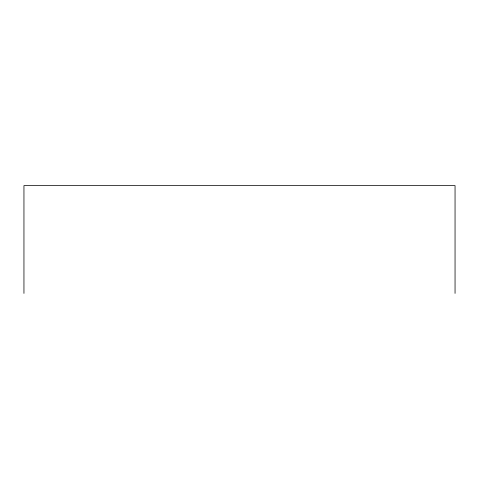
<?xml version="1.0" encoding="UTF-8"?>
<svg xmlns="http://www.w3.org/2000/svg" width="479" height="479" viewBox="0 0 479 479"><rect width="100%" height="100%" fill="white"/><g stroke="black" fill="none" stroke-linecap="round" stroke-linejoin="round"><path stroke-width="0.72" d="M455.05 293.387L455.05 185.613L23.95 185.613L23.95 293.387"/></g></svg>
